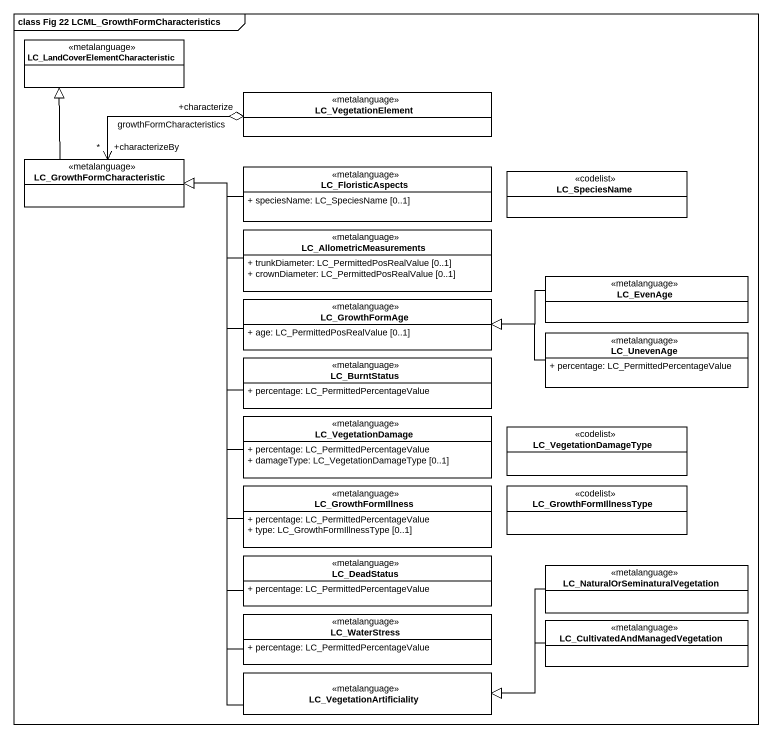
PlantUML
@startuml
mainframe class Fig 22 LCML_GrowthFormCharacteristics
hide circle
hide empty members
skinparam classAttributeIconSize 0
class "LC_LandCoverElementCharacteristic" as LC_LandCoverElementCharacter <<metalanguage>> #FFFFFF
class LC_VegetationElement <<metalanguage>> #FFFFFF
class LC_GrowthFormCharacteristic <<metalanguage>> #FFFFFF
class LC_FloristicAspects <<metalanguage>> #FFFFFF {
  + speciesName: LC_SpeciesName [0..1]
}
class LC_SpeciesName <<codelist>> #FFFFFF
class LC_AllometricMeasurements <<metalanguage>> #FFFFFF {
  + trunkDiameter: LC_PermittedPosRealValue [0..1]
  + crownDiameter: LC_PermittedPosRealValue [0..1]
}
class LC_GrowthFormAge <<metalanguage>> #FFFFFF {
  + age: LC_PermittedPosRealValue [0..1]
}
class LC_EvenAge <<metalanguage>> #FFFFFF
class LC_UnevenAge <<metalanguage>> #FFFFFF {
  + percentage: LC_PermittedPercentageValue
}
class LC_BurntStatus <<metalanguage>> #FFFFFF {
  + percentage: LC_PermittedPercentageValue
}
class LC_VegetationDamage <<metalanguage>> #FFFFFF {
  + percentage: LC_PermittedPercentageValue
  + damageType: LC_VegetationDamageType [0..1]
}
class LC_VegetationDamageType <<codelist>> #FFFFFF
class LC_GrowthFormIllness <<metalanguage>> #FFFFFF {
  + percentage: LC_PermittedPercentageValue
  + type: LC_GrowthFormIllnessType [0..1]
}
class LC_GrowthFormIllnessType <<codelist>> #FFFFFF
class LC_DeadStatus <<metalanguage>> #FFFFFF {
  + percentage: LC_PermittedPercentageValue
}
class "LC_NaturalOrSeminaturalVegetation" as LC_NaturalOrSeminaturalVeget <<metalanguage>> #FFFFFF
class LC_WaterStress <<metalanguage>> #FFFFFF {
  + percentage: LC_PermittedPercentageValue
}
class "LC_CultivatedAndManagedVegetation" as LC_CultivatedAndManagedVeget <<metalanguage>> #FFFFFF
class LC_VegetationArtificiality <<metalanguage>> #FFFFFF
LC_GrowthFormCharacteristic -up-|> LC_LandCoverElementCharacter
LC_GrowthFormCharacteristic "+characterizeBy\n*" <-right-o "+characterize" LC_VegetationElement : growthFormCharacteristics
LC_FloristicAspects -left-|> LC_GrowthFormCharacteristic
LC_AllometricMeasurements -left-|> LC_GrowthFormCharacteristic
LC_GrowthFormAge -left-|> LC_GrowthFormCharacteristic
LC_EvenAge -left-|> LC_GrowthFormAge
LC_UnevenAge -left-|> LC_GrowthFormAge
LC_BurntStatus -up-|> LC_GrowthFormCharacteristic
LC_VegetationDamage -up-|> LC_GrowthFormCharacteristic
LC_GrowthFormIllness -up-|> LC_GrowthFormCharacteristic
LC_DeadStatus -up-|> LC_GrowthFormCharacteristic
LC_NaturalOrSeminaturalVeget -left-|> LC_VegetationArtificiality
LC_WaterStress -up-|> LC_GrowthFormCharacteristic
LC_CultivatedAndManagedVeget -left-|> LC_VegetationArtificiality
LC_VegetationArtificiality -up-|> LC_GrowthFormCharacteristic
@enduml
